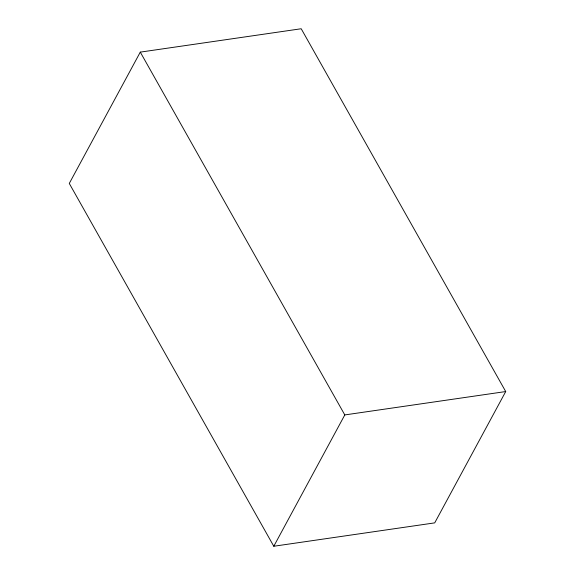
<?xml version="1.0" encoding="UTF-8"?>
<svg xmlns="http://www.w3.org/2000/svg" width="575" height="575" viewBox="0 0 575 575"><rect width="100%" height="100%" fill="white"/><g stroke="black" fill="none" stroke-linecap="round" stroke-linejoin="round"><path stroke-width="0.86" d="M140.286 52.124L69.28 183.447L273.793 546.25L434.714 522.876L505.72 391.553L301.207 28.75L140.286 52.124L344.799 414.927L273.793 546.25M344.799 414.927L505.72 391.553"/></g></svg>
